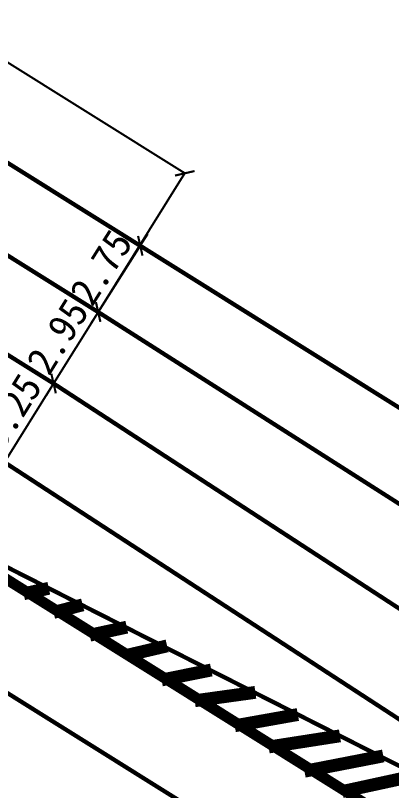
# Model space of a CAD drawing. Header units: millimetres. Extents: x 67546 to 67853, y 50657 to 50921.
# Drawn here: x 67742.85 to 67756.03, y 50739.33 to 50766.47 of the extents above; entities that cross this region are included whole.
import ezdxf

# ---------------------------------------------------------------- set-up
doc = ezdxf.new("R2010")
doc.units = ezdxf.units.MM
doc.linetypes.add('JTSS01', pattern=[6, 2, -4])
for name, color, linetype in [('@-中心线', 2, 'Continuous'), ('@-设计标注', 7, 'Continuous'), ('@-隔离栏', 7, 'Continuous')]:
    doc.layers.add(name, color=color, linetype=linetype)
doc.layers.add('@-道路标线', color=7, linetype='Continuous', lineweight=0)
doc.layers.get('0').off()
doc.styles.add('--黑体', font='simhei.ttf')
doc.linetypes.add('FENCELINE1', pattern='A,6.35,-2.54,[133,ltypeshp.shx,S=2.54,R=0,X=-2.54,Y=0],-2.54,25.4', length=36.83)
doc.dimstyles.new('标志标注', dxfattribs={"dimtxt": 1, "dimasz": 0.5, "dimexe": 0, "dimexo": 0, "dimgap": 0.25, "dimtad": 1, "dimzin": 0, "dimdsep": 46, "dimtxsty": '--黑体', "dimblk": 'ARCHTICK', "dimcen": 0.09, "dimadec": 0, "dimazin": 0, "dimtfac": 1, "dimtix": 1, "dimtmove": 1, "dimatfit": 0, "dimfxl": 1, "dimtolj": 1, "dimtzin": 0, "dimarcsym": 0})

# ---------------------------------------------------------------- blocks, each defined once
blk = doc.blocks.new('_ARCHTICK')
at = {"color": 0, "linetype": 'ByBlock', "const_width": 0.15}
blk.add_lwpolyline([(-0.5, -0.5), (0.5, 0.5)], dxfattribs=at)
blk = doc.blocks.new('*D80')
at = {"layer": '@-设计标注', "color": 0, "lineweight": -2, "transparency": 16777216}
for p, q in [((67728.784, 50766.683), (67731.82, 50771.543)), ((67731.82, 50771.543), (67748.781, 50760.944)), ((67745.745, 50756.085), (67748.781, 50760.944))]:
    blk.add_line(p, q, dxfattribs=at)
at = {"layer": 'Defpoints', "color": 0, "transparency": 16777216}
for p in [(67728.784, 50766.683), (67748.781, 50760.944), (67745.745, 50756.085)]:
    blk.add_point(p, dxfattribs=at)
at = {"layer": '@-设计标注', "color": 0, "lineweight": -2, "transparency": 16777216, "xscale": 0.5, "yscale": 0.5, "zscale": 0.5}
for p, rotation in [((67731.82, 50771.543), 147.9999999999914), ((67748.781, 50760.944), 327.9999999999914)]:
    blk.add_blockref('_ARCHTICK', p, dxfattribs=dict(at, rotation=rotation))
at = {"layer": '@-设计标注', "color": 0, "transparency": 16777216, "insert": (67740.701, 50766.884), "char_height": 1, "attachment_point": 5, "rotation": 328, "style": '--黑体'}
blk.add_mtext('\\A1;20.00', dxfattribs=at)
blk = doc.blocks.new('*D81')
at = {"layer": '@-设计标注', "color": 0, "lineweight": -2, "transparency": 16777216}
for p, q in [((67745.745, 50756.085), (67746.01, 50756.509)), ((67745.745, 50756.085), (67744.182, 50753.583)), ((67744.182, 50753.583), (67743.917, 50753.159))]:
    blk.add_line(p, q, dxfattribs=at)
at = {"layer": 'Defpoints', "color": 0, "transparency": 16777216}
for p in [(67745.745, 50756.085), (67744.182, 50753.583), (67744.182, 50753.583)]:
    blk.add_point(p, dxfattribs=at)
at = {"layer": '@-设计标注', "color": 0, "lineweight": -2, "transparency": 16777216, "xscale": 0.5, "yscale": 0.5, "zscale": 0.5}
for p, rotation in [((67745.745, 50756.085), 237.9999999999833), ((67744.182, 50753.583), 57.99999999998327)]:
    blk.add_blockref('_ARCHTICK', p, dxfattribs=dict(at, rotation=rotation))
at = {"layer": '@-设计标注', "color": 0, "transparency": 16777216, "insert": (67744.327, 50755.232), "char_height": 1, "attachment_point": 5, "rotation": 58, "style": '--黑体'}
blk.add_mtext('\\A1;2.95', dxfattribs=at)
blk = doc.blocks.new('*D82')
at = {"layer": '@-设计标注', "color": 0, "lineweight": -2, "transparency": 16777216}
blk.add_line((67744.182, 50753.583), (67742.459, 50750.827), dxfattribs=at)
at = {"layer": 'Defpoints', "color": 0, "transparency": 16777216}
for p in [(67744.182, 50753.583), (67742.459, 50750.827), (67742.459, 50750.827)]:
    blk.add_point(p, dxfattribs=at)
at = {"layer": '@-设计标注', "color": 0, "lineweight": -2, "transparency": 16777216, "xscale": 0.5, "yscale": 0.5, "zscale": 0.5}
for p, rotation in [((67744.182, 50753.583), 57.99999999995199), ((67742.459, 50750.827), 237.999999999952)]:
    blk.add_blockref('_ARCHTICK', p, dxfattribs=dict(at, rotation=rotation))
at = {"layer": '@-设计标注', "color": 0, "transparency": 16777216, "insert": (67742.684, 50752.603), "char_height": 1, "attachment_point": 5, "rotation": 58, "style": '--黑体'}
blk.add_mtext('\\A1;3.25', dxfattribs=at)
blk = doc.blocks.new('*D112')
at = {"layer": '@-设计标注', "color": 0, "lineweight": -2, "transparency": 16777216}
for p, q in [((67747.221, 50758.405), (67747.49, 50758.827)), ((67747.221, 50758.405), (67745.745, 50756.085)), ((67747.202, 50758.417), (67747.221, 50758.405)), ((67745.745, 50756.085), (67745.476, 50755.663)), ((67745.726, 50756.097), (67745.745, 50756.085))]:
    blk.add_line(p, q, dxfattribs=at)
at = {"layer": 'Defpoints', "color": 0, "transparency": 16777216}
for p in [(67747.202, 50758.417), (67745.726, 50756.097), (67745.745, 50756.085)]:
    blk.add_point(p, dxfattribs=at)
at = {"layer": '@-设计标注', "color": 0, "lineweight": -2, "transparency": 16777216, "xscale": 0.5, "yscale": 0.5, "zscale": 0.5}
for p, rotation in [((67747.221, 50758.405), 237.522546222703), ((67745.745, 50756.085), 57.52254622270298)]:
    blk.add_blockref('_ARCHTICK', p, dxfattribs=dict(at, rotation=rotation))
at = {"layer": '@-设计标注', "color": 0, "transparency": 16777216, "insert": (67745.85, 50757.648), "char_height": 1, "attachment_point": 5, "rotation": 57.5225, "style": '--黑体'}
blk.add_mtext('\\A1;2.75', dxfattribs=at)

msp = doc.modelspace()

# ---------------------------------------------------------------- linework, layer by layer
at = {"layer": '@-中心线', "color": 30, "linetype": 'Continuous', "ltscale": 0.08, "const_width": 0.15, "flags": 128}
for points in [[(67757.617, 50739.523), (67740.737, 50748.071)], [(67740.578, 50747.817), (67756.635, 50737.783)]]:
    msp.add_lwpolyline(points, dxfattribs=at)
at = {"layer": '@-道路标线', "color": 7, "linetype": 'Continuous', "const_width": 0.15, "flags": 128}
msp.add_lwpolyline([(67724.442, 50803.553), (67722.001, 50800.508, 0.448995), (67727.007, 50771.037), (67747.202, 50758.417), (67772.644, 50742.52), (67760.985, 50723.863)], format="xyb", dxfattribs=at)
at = {"layer": '@-道路标线', "color": 7, "linetype": 'JTSS01', "flags": 128}
for points in [[(67728.784, 50766.683, 0.15, 0.15, 0), (67737.264, 50761.384, 0.15, 0.15, 0), (67745.745, 50756.085, 0.15, 0.15, 0), (67771.054, 50739.975, 0, 0, 0)], [(67704.934, 50766.257, 0.15, 0.15, 0), (67730.375, 50750.36, 0.15, 0.15, 0), (67738.856, 50745.06, 0.15, 0.15, 0), (67844.532, 50679.027, 0, 0, 0)], [(67727.221, 50764.182, 0.15, 0.15, 0), (67735.701, 50758.882, 0.15, 0.15, 0), (67744.182, 50753.583, 0.15, 0.15, 0), (67769.332, 50737.219, 0, 0, 0)], [(67725.498, 50761.426, 0.15, 0.15, 0), (67733.979, 50756.126, 0.15, 0.15, 0), (67742.459, 50750.827, 0.15, 0.15, 0), (67767.609, 50734.463, 0, 0, 0)]]:
    msp.add_lwpolyline(points, format="xyseb", dxfattribs=at)
at = {"layer": '@-道路标线'}
msp.add_lwpolyline([(67738.723, 50763.718), (67747.203, 50758.419)], dxfattribs=at)
at = {"layer": '@-道路标线', "color": 7, "linetype": 'Continuous', "const_width": 0.15, "flags": 128}
msp.add_lwpolyline([(67747.202, 50758.417), (67852.878, 50692.384)], dxfattribs=at)
at = {"layer": '@-道路标线', "color": 30, "const_width": 0.45}
for points in [[(67743.133, 50746.22), (67744.015, 50746.411)], [(67744.179, 50745.566), (67745.203, 50745.832)], [(67745.45, 50744.769), (67746.748, 50745.05)], [(67747.967, 50743.2), (67749.71, 50743.55)], [(67749.13, 50742.473), (67751.256, 50742.767)], [(67750.532, 50741.597), (67752.744, 50741.991)], [(67751.72, 50740.854), (67754.22, 50741.244)], [(67752.975, 50740.004), (67755.738, 50740.541)], [(67754.296, 50739.294), (67757.066, 50739.895)]]:
    msp.add_lwpolyline(points, dxfattribs=at)
at = {"layer": '@-道路标线', "color": 30, "const_width": 0.45, "elevation": -1475.285}
msp.add_lwpolyline([(67746.758, 50744.066), (67748.161, 50744.394)], dxfattribs=at)
at = {"layer": '@-隔离栏', "color": 4, "linetype": 'FENCELINE1', "ltscale": 0.1, "const_width": 0.3, "flags": 128}
msp.add_lwpolyline([(67740.658, 50747.944), (67756.268, 50738.19)], dxfattribs=at)

# ---------------------------------------------------------------- dimensions: what is measured, and where the dimension line sits
at = {"layer": '@-设计标注'}
for p1, p2, distance, picture, middle in [((67728.784, 50766.683), (67745.745, 50756.085), 5.73, '*D80', (67740.701, 50766.884)), ((67747.202, 50758.417), (67745.726, 50756.097), 0.023, '*D112', (67745.85, 50757.648)), ((67745.745, 50756.085), (67744.182, 50753.583), 0, '*D81', (67744.327, 50755.232)), ((67744.182, 50753.583), (67742.459, 50750.827), 0, '*D82', (67742.684, 50752.603))]:
    dim = msp.add_aligned_dim(p1=p1, p2=p2, distance=distance, dimstyle='标志标注', dxfattribs=at)
    dim.commit()
    dim.dimension.update_dxf_attribs({"geometry": picture, "text_midpoint": middle})

doc.saveas('drawing.dxf')
